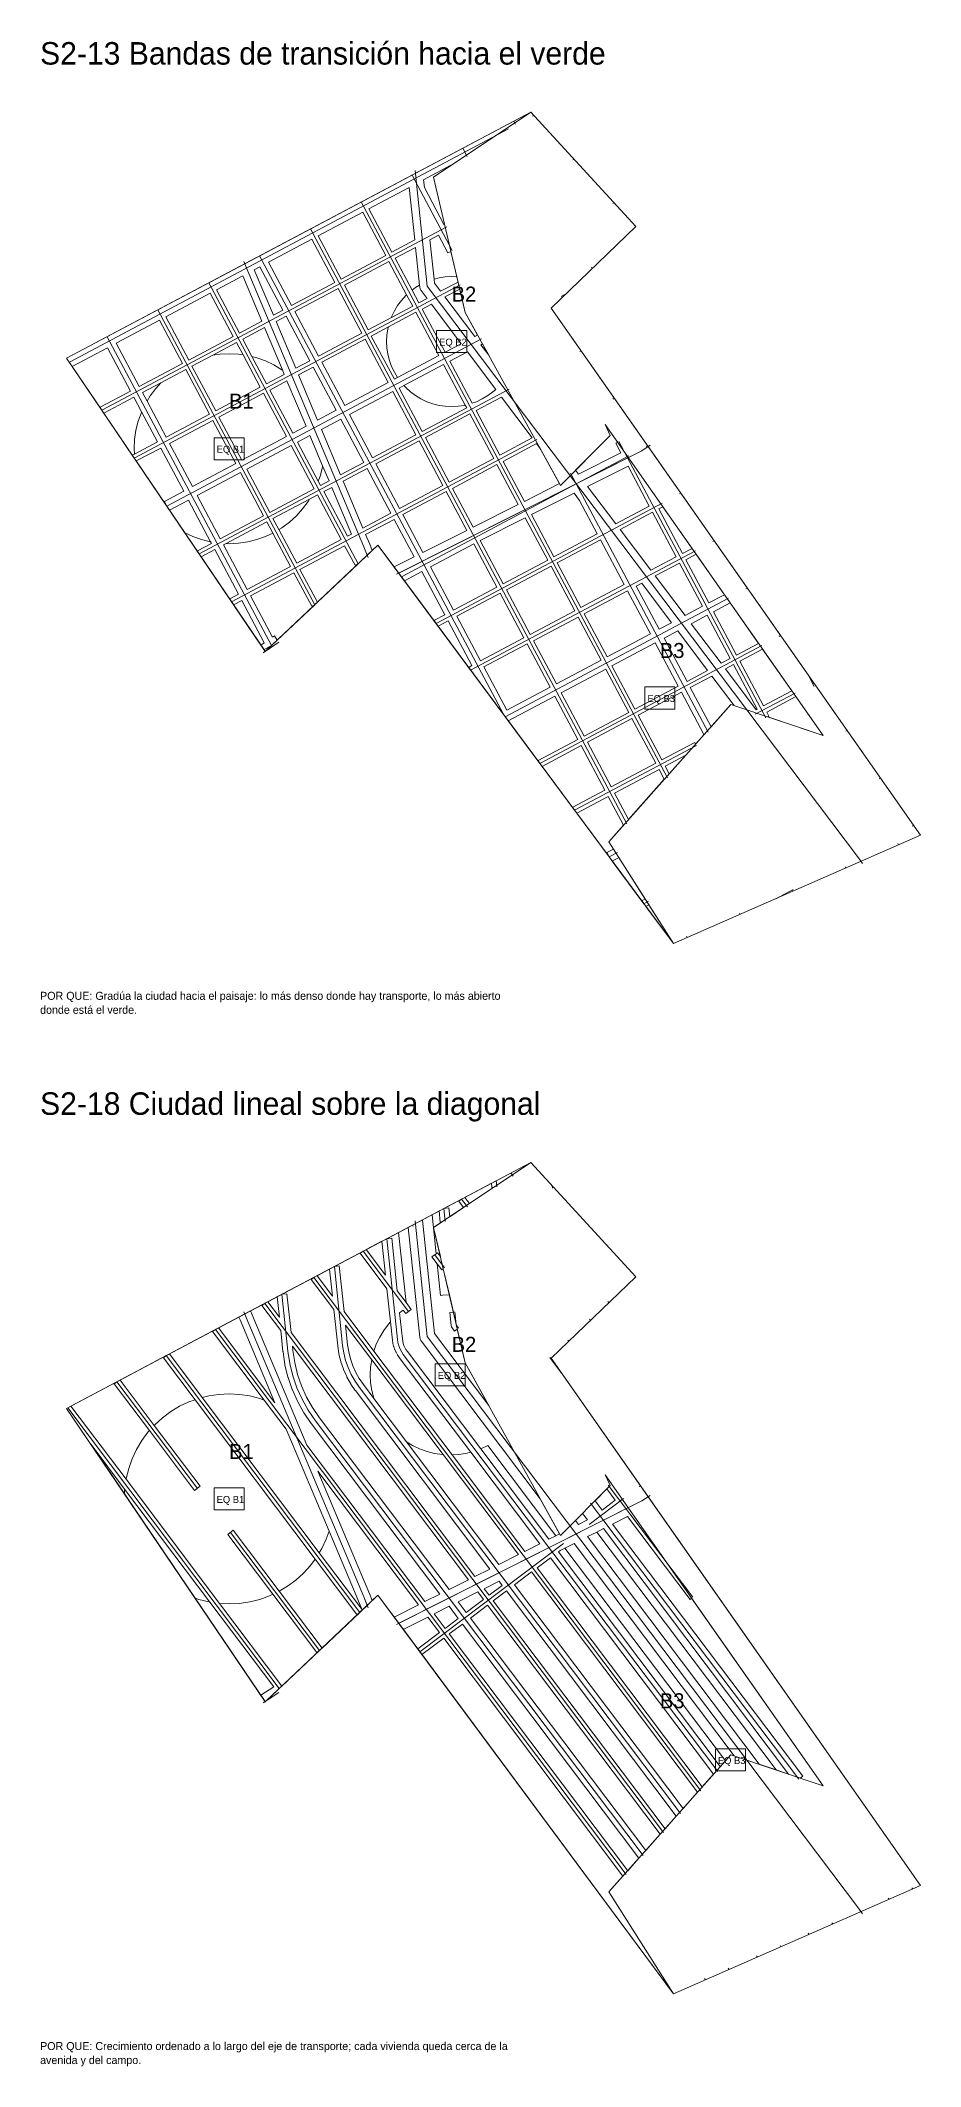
# Model space of a CAD drawing. Header units: metres. Extents: x 3873 to 16340, y -5213 to 3289.
# Drawn here: x 10581 to 12340, y -5213 to -1162 of the extents above; entities that cross this region are included whole.
import ezdxf

# ---------------------------------------------------------------- set-up
doc = ezdxf.new("R2010")
doc.units = ezdxf.units.M
for name, color, linetype, lineweight, plot in [('EQUIPAMIENTO', 5, 'Continuous', 0, False), ('LIMITE-INTERVENCION', 30, 'Continuous', 0, False), ('MANZANAS-PROPUESTAS', 33, 'Continuous', 0, False), ('SECTORES', 1, 'Continuous', 0, False), ('TEXTO', 7, 'Continuous', 0, False), ('VERDE-OBLIGATORIO', 3, 'Continuous', 0, False), ('VERDE-PROPUESTO', 82, 'Continuous', 0, False), ('VIA-BOULEVARD', 30, 'Continuous', 0, False), ('VIA-PRIMARIA', 1, 'Continuous', 0, False), ('VIA-SECUNDARIA', 8, 'Continuous', 0, False), ('VIA-TERCIARIA', 9, 'Continuous', 0, False)]:
    doc.layers.add(name, color=color, linetype=linetype, lineweight=lineweight, plot=plot)

msp = doc.modelspace()

# ---------------------------------------------------------------- linework, layer by layer
at = {"layer": 'EQUIPAMIENTO'}
for points in [[(11372.8, -1785.9), (11432.8, -1785.9), (11432.8, -1741.9), (11372.8, -1741.9), (11372.8, -1785.9)], [(10928, -2000), (10988, -2000), (10988, -1956), (10928, -1956), (10928, -2000)], [(11789.1, -2498.5), (11849.1, -2498.5), (11849.1, -2454.5), (11789.1, -2454.5), (11789.1, -2498.5)], [(11370, -3852), (11430, -3852), (11430, -3808), (11370, -3808), (11370, -3852)], [(10928, -4100), (10988, -4100), (10988, -4056), (10928, -4056), (10928, -4100)], [(11930, -4622), (11990, -4622), (11990, -4578), (11930, -4578), (11930, -4622)]]:
    msp.add_lwpolyline(points, close=True, dxfattribs=at)
at = {"layer": 'LIMITE-INTERVENCION'}
for points in [[(10633, -1797), (11561, -1305), (11771.2, -1533.6), (11601.5, -1696.8), (12340, -2751), (11846.2, -2967.6), (11255.3, -2170.6), (11030.2, -2383.5), (10633, -1797)], [(10633, -3897), (11561, -3405), (11771.2, -3633.6), (11601.5, -3796.8), (12340, -4851), (11846.2, -5067.6), (11255.3, -4270.6), (11030.2, -4483.5), (10633, -3897)]]:
    msp.add_lwpolyline(points, close=True, dxfattribs=at)
at = {"layer": 'MANZANAS-PROPUESTAS'}
for points in [[(11387.4, -1529.4), (11348.2, -1455.8), (11346.6, -1440.2), (11408.7, -1407.1), (11366.7, -1435.3), (11388.5, -1528.9), (11387.4, -1529.4)], [(11237.2, -1498.3), (11318, -1455.4), (11329.1, -1560.4), (11283.2, -1584.8), (11237.2, -1498.3)], [(11135.7, -1552.3), (11224.9, -1504.9), (11270.9, -1591.4), (11181.7, -1638.8), (11135.7, -1552.3)], [(11036.8, -1604.9), (11123.3, -1558.9), (11169.3, -1645.4), (11082.8, -1691.4), (11036.8, -1604.9)], [(11289.8, -1597.2), (11330.7, -1575.4), (11338.7, -1650.9), (11330.6, -1655.8), (11323.7, -1660.9), (11289.8, -1597.2)], [(11359.3, -1560.3), (11376.3, -1551.2), (11395.2, -1586.6), (11401.3, -1583.4), (11413.2, -1634.4), (11402.8, -1633.9), (11390.1, -1634.5), (11377.5, -1636.4), (11367.6, -1638.8), (11359.3, -1560.3)], [(11008.2, -1620.1), (11019.1, -1614.3), (11065.1, -1700.8), (11046.4, -1710.8), (11008.2, -1620.1)], [(11188.3, -1651.2), (11277.4, -1603.8), (11312.8, -1670.2), (11310.9, -1671.9), (11302.3, -1681.4), (11294.7, -1691.6), (11288.2, -1702.6), (11282.7, -1714.1), (11282.2, -1715.7), (11235.7, -1740.4), (11188.3, -1651.2)], [(10932.6, -1660.3), (10985.2, -1632.3), (11023.3, -1723), (10978.6, -1746.8), (10932.6, -1660.3)], [(11089.4, -1703.8), (11175.9, -1657.8), (11223.3, -1746.9), (11136.8, -1793), (11089.4, -1703.8)], [(10831.1, -1714.3), (10920.2, -1666.9), (10966.2, -1753.4), (10877.1, -1800.8), (10831.1, -1714.3)], [(10732.2, -1766.9), (10818.7, -1720.8), (10864.7, -1807.4), (10778.2, -1853.4), (10732.2, -1766.9)], [(10985.2, -1759.2), (11028.8, -1736), (11064.3, -1820.5), (11063.6, -1820), (11047.6, -1810.4), (11030.7, -1802.4), (11013.2, -1796.2), (11003.6, -1793.8), (10985.2, -1759.2)], [(11051.8, -1723.7), (11071.7, -1713.2), (11119.1, -1802.3), (11091.1, -1817.2), (11051.8, -1723.7)], [(11288.3, -1839.3), (11242.2, -1752.7), (11276.3, -1734.6), (11275.3, -1738.5), (11273.4, -1751.1), (11272.8, -1763.9), (11273.4, -1776.6), (11275.3, -1789.2), (11278.4, -1801.6), (11282.7, -1813.6), (11288.2, -1825.1), (11294.6, -1835.9), (11288.3, -1839.3)], [(10714.5, -1776.2), (10760.5, -1862.8), (10700.2, -1894.9), (10703.5, -1901), (10644.2, -1813.6), (10714.5, -1776.2)], [(10972.8, -1765.7), (10985.9, -1790.3), (10976.6, -1788.9), (10958, -1788), (10939.4, -1788.9), (10925.4, -1791), (10972.8, -1765.7)], [(11229.9, -1759.3), (11275.9, -1845.8), (11189.4, -1891.8), (11143.4, -1805.3), (11229.9, -1759.3)], [(11096.6, -1830.2), (11125.7, -1814.7), (11171.7, -1901.2), (11134.7, -1920.9), (11096.6, -1830.2)], [(10784.7, -1865.7), (10821.2, -1846.4), (10811.1, -1857.4), (10800, -1872.4), (10793.8, -1882.8), (10784.7, -1865.7)], [(11343.7, -1943.5), (11297.6, -1856.9), (11307.3, -1851.8), (11310.9, -1855.8), (11320.3, -1864.3), (11330.6, -1871.9), (11341.5, -1878.5), (11353.1, -1884), (11365.1, -1888.3), (11377.5, -1891.4), (11390.1, -1893.2), (11402.8, -1893.9), (11415.6, -1893.2), (11428.2, -1891.4), (11430.1, -1890.9), (11432.8, -1896), (11343.7, -1943.5)], [(10767.1, -1875.1), (10782.8, -1904.6), (10782.5, -1905.3), (10776.2, -1922.8), (10771.7, -1940.9), (10768.9, -1959.4), (10768, -1978), (10768.5, -1988.7), (10765, -1990.6), (10768.3, -1996.8), (10707.4, -1906.9), (10767.1, -1875.1)], [(11285.3, -1863.5), (11331.3, -1950), (11244.8, -1996), (11198.8, -1909.5), (11285.3, -1863.5)], [(11502.5, -1874.9), (11564, -1956.5), (11499.2, -1991), (11451.8, -1901.8), (11502.5, -1874.9)], [(11181.1, -1918.9), (11227.1, -2005.4), (11180.6, -2030.1), (11142.5, -1939.4), (11181.1, -1918.9)], [(11397.6, -2045), (11350.2, -1955.8), (11439.4, -1908.4), (11486.8, -1997.6), (11397.6, -2045)], [(11731.2, -1967.2), (11741.3, -1986.2), (11656.3, -2029), (11650.4, -2021.2), (11719.7, -1951.3), (11709.6, -1929.5), (11734.7, -1965.3), (11731.2, -1967.2)], [(11385.3, -2051.6), (11298.8, -2097.6), (11251.3, -2008.4), (11337.9, -1962.4), (11385.3, -2051.6)], [(11572.6, -1967.8), (11579.8, -1977.5), (11618.7, -2047.9), (11548.3, -2083.3), (11505.8, -2003.4), (11572.6, -1967.8)], [(11157.6, -2042.4), (11140.6, -2051.4), (11136.2, -2043.2), (11139.8, -2033.1), (11144.4, -2015), (11144.8, -2012), (11157.6, -2042.4)], [(11281.1, -2107), (11225.4, -2136.6), (11186.1, -2043.1), (11233.7, -2017.8), (11281.1, -2107)], [(11535.8, -2089.6), (11445.5, -2135), (11404.2, -2057.4), (11493.4, -2009.9), (11535.8, -2089.6)], [(11755.4, -2012.7), (11797.9, -2092.7), (11731.1, -2128.2), (11674.6, -2053.3), (11755.4, -2012.7)], [(11202.3, -2148.8), (11194.6, -2153), (11147.1, -2063.8), (11163, -2055.4), (11202.3, -2148.8)], [(11433, -2141.3), (11345.4, -2185.4), (11305.3, -2109.9), (11391.9, -2063.9), (11433, -2141.3)], [(11182.2, -2159.5), (11093, -2207), (11057.3, -2139.7), (11063.6, -2136), (11078.6, -2124.9), (11092.4, -2112.3), (11104.9, -2098.5), (11116, -2083.5), (11118.8, -2078.9), (11134.8, -2070.4), (11182.2, -2159.5)], [(11562.4, -2109.8), (11647.4, -2067), (11658.3, -2081.6), (11693.7, -2148.1), (11607.2, -2194.1), (11562.4, -2109.8)], [(11851.9, -2194.2), (11801.1, -2221.2), (11739.6, -2139.5), (11804.4, -2105), (11851.9, -2194.2)], [(11864.2, -2187.6), (11816.8, -2098.5), (11824.9, -2094.2), (11883.3, -2177.5), (11864.2, -2187.6)], [(10922.5, -2167.4), (10894.7, -2182.1), (10898, -2188.3), (10856.3, -2126.8), (10869.3, -2146), (10885.3, -2153.5), (10902.9, -2159.8), (10920.8, -2164.3), (10922.5, -2167.4)], [(10994.1, -2259.5), (10946.7, -2170.4), (10951.8, -2167.7), (10958, -2168), (10976.6, -2167.1), (10995.1, -2164.3), (11013.2, -2159.8), (11030.7, -2153.5), (11045.1, -2146.7), (11080.7, -2213.5), (10994.1, -2259.5)], [(11244, -2181.3), (11239, -2169.1), (11239, -2169), (11230.8, -2149.5), (11287.7, -2119.3), (11327.6, -2194.4), (11287.8, -2214.4), (11255.3, -2170.6), (11244, -2181.3)], [(11549.9, -2116.1), (11594.8, -2200.7), (11505.6, -2248.1), (11459.6, -2161.5), (11459.9, -2161.4), (11549.9, -2116.1)], [(10929.1, -2179.7), (10976.5, -2268.9), (10959.6, -2277.9), (10962.9, -2284.1), (10902, -2194.2), (10929.1, -2179.7)], [(11099.6, -2219.3), (11188.8, -2171.9), (11209.7, -2211.2), (11215.8, -2207.9), (11134.5, -2284.9), (11099.6, -2219.3)], [(11493.3, -2254.6), (11406.7, -2300.6), (11360.7, -2214.1), (11447.2, -2168.1), (11493.3, -2254.6)], [(11613.7, -2206.4), (11700.3, -2160.4), (11747.7, -2249.6), (11661.1, -2295.6), (11613.7, -2206.4)], [(11048.7, -2352.5), (11044.9, -2355.1), (11000.7, -2271.9), (11087.2, -2225.9), (11123, -2293.2), (11129.2, -2289.9), (11054.2, -2360.8), (11048.7, -2352.5)], [(11343.1, -2223.5), (11389.1, -2310), (11368.2, -2321.1), (11371.5, -2327.3), (11308.2, -2242), (11343.1, -2223.5)], [(11648.8, -2302.2), (11559.6, -2349.6), (11512.2, -2260.4), (11601.4, -2213), (11648.8, -2302.2)], [(11904.4, -2293.1), (11869.4, -2311.7), (11809.7, -2232.5), (11858.4, -2206.6), (11904.4, -2293.1)], [(11916.8, -2286.5), (11870.8, -2200), (11891.4, -2189), (11948, -2269.9), (11916.8, -2286.5)], [(11547.2, -2356.2), (11460.7, -2402.2), (11413.3, -2313), (11499.8, -2267), (11547.2, -2356.2)], [(11667.7, -2308), (11754.2, -2262), (11800.3, -2348.5), (11713.7, -2394.5), (11667.7, -2308)], [(11782.9, -2246.8), (11842.6, -2326), (11817.9, -2339.1), (11771.9, -2252.6), (11782.9, -2246.8)], [(10983, -2281.3), (11028.2, -2366.2), (11021.5, -2370.7), (10966.8, -2289.9), (10983, -2281.3)], [(11972.2, -2390.7), (11926.2, -2304.2), (11959.6, -2286.4), (12016.3, -2367.3), (11972.2, -2390.7)], [(11395.6, -2322.4), (11443.1, -2411.6), (11437.5, -2414.6), (11440.7, -2420.7), (11375.7, -2333), (11395.6, -2322.4)], [(11701.4, -2401.1), (11612.2, -2448.5), (11566.2, -2362), (11655.4, -2314.6), (11701.4, -2401.1)], [(11873.3, -2443.3), (11827.3, -2356.8), (11854.8, -2342.2), (11914.5, -2421.4), (11873.3, -2443.3)], [(11959.8, -2397.3), (11941.3, -2407.1), (11881.6, -2327.9), (11913.8, -2310.8), (11959.8, -2397.3)], [(11599.8, -2455.1), (11513.3, -2501.1), (11467.3, -2414.5), (11553.8, -2368.5), (11599.8, -2455.1)], [(11769.1, -2498.7), (11723.1, -2412.2), (11809.6, -2366.2), (11855.7, -2452.7), (11769.1, -2498.7)], [(12026.2, -2492.3), (11978.8, -2403.1), (12024.4, -2378.8), (12082.7, -2462.2), (12026.2, -2492.3)], [(11756.8, -2505.3), (11667.6, -2552.7), (11621.6, -2466.2), (11710.8, -2418.7), (11756.8, -2505.3)], [(11966.4, -2409.7), (12013.8, -2498.8), (12011.4, -2500.1), (11949.9, -2418.4), (11966.4, -2409.7)], [(11888.7, -2565.4), (11823.1, -2600.2), (11775.7, -2511.1), (11862.2, -2465), (11907.1, -2549.3), (11908.3, -2548.7), (11890.5, -2568.7), (11888.7, -2565.4)], [(11879.9, -2455.7), (11923.1, -2432.7), (11967.4, -2491.6), (11961, -2489.4), (11921.5, -2533.9), (11879.9, -2455.7)], [(11609.2, -2472.7), (11655.2, -2559.3), (11576, -2601.4), (11579.3, -2607.6), (11516, -2522.3), (11609.2, -2472.7)], [(12037.1, -2512.8), (12032.8, -2504.6), (12090.8, -2473.7), (12145.3, -2551.5), (12034.6, -2514.2), (12037.1, -2512.8)], [(11763.3, -2517.6), (11810.8, -2606.8), (11721.6, -2654.2), (11674.2, -2565), (11763.3, -2517.6)], [(11661.8, -2571.6), (11709.2, -2660.8), (11645.2, -2694.8), (11648.5, -2701), (11583.5, -2613.3), (11661.8, -2571.6)], [(11829.7, -2612.6), (11871, -2590.6), (11837.8, -2627.9), (11829.7, -2612.6)], [(11728.1, -2666.6), (11817.3, -2619.2), (11827.9, -2639.1), (11756.3, -2719.6), (11728.1, -2666.6)], [(11713.1, -2785.6), (11717.8, -2794.4), (11652.7, -2706.7), (11715.8, -2673.2), (11746.4, -2730.7), (11717, -2763.8), (11726.3, -2778.5), (11713.1, -2785.6)], [(11783.8, -2881.6), (11787.1, -2887.8), (11723.8, -2802.5), (11737.1, -2795.5), (11789.7, -2878.5), (11783.8, -2881.6)], [(11791.3, -2893.5), (11797.2, -2890.3), (11846.2, -2967.6), (11791.3, -2893.5)], [(11397.2, -3496.1), (11387.3, -3497.1), (11422.7, -3478.3), (11417.1, -3482.6), (11426.6, -3495.2), (11399.1, -3513.6), (11397.2, -3496.1)], [(11428.9, -3475), (11482.5, -3446.6), (11483.4, -3455), (11486.9, -3454.7), (11438.2, -3487.4), (11428.9, -3475)], [(11380.1, -3524.3), (11383.6, -3523.9), (11366.7, -3535.3), (11380.2, -3593.2), (11374.5, -3585.6), (11371.7, -3587.7), (11363.5, -3509.7), (11377.8, -3502.2), (11380.1, -3524.3)], [(11270.7, -3630.6), (11232.1, -3579.4), (11263.5, -3562.7), (11270.7, -3630.6)], [(11294.1, -3661.6), (11283, -3556.6), (11273, -3557.7), (11315.9, -3535), (11296.8, -3545.1), (11311.6, -3684.9), (11294.1, -3661.6)], [(11220.2, -3586.9), (11273.5, -3657.6), (11280.5, -3723.9), (11276.3, -3728.5), (11267, -3741.1), (11258.9, -3754.6), (11252.2, -3768.8), (11247.3, -3782.4), (11187.9, -3703.5), (11178.2, -3612.2), (11168.3, -3613.2), (11225.8, -3582.7), (11220.2, -3586.9)], [(11121.8, -3639.1), (11167.3, -3699.5), (11175, -3771.9), (11175.1, -3772.4), (11177.3, -3787.5), (11177.5, -3788.4), (11181.2, -3803.3), (11181.4, -3804.1), (11186.4, -3818.6), (11186.7, -3819.5), (11193, -3833.4), (11193.4, -3834.2), (11200.9, -3847.6), (11201.3, -3848.4), (11210, -3861), (11210.3, -3861.4), (11479.2, -4218.1), (11449.3, -4233.2), (11081.7, -3745.4), (11073.5, -3667.7), (11063.5, -3668.7), (11127.4, -3634.9), (11121.8, -3639.1)], [(11164.5, -3672.5), (11133.7, -3631.6), (11158.7, -3618.3), (11164.5, -3672.5)], [(11383, -3620.1), (11386, -3617.9), (11398.2, -3670.1), (11384.3, -3670.8), (11380.6, -3671.3), (11373.9, -3608), (11383, -3620.1)], [(11058.3, -3714.3), (11035.2, -3683.7), (11054, -3673.8), (11058.3, -3714.3)], [(10980, -3720.1), (11049.6, -3885.6), (10936.8, -3735.9), (10977.6, -3714.3), (10980, -3720.1)], [(11023.4, -3691.3), (11061.2, -3741.4), (11065.6, -3783.5), (11065.7, -3783.9), (11069.4, -3808.9), (11069.6, -3809.8), (11075.6, -3834.3), (11075.9, -3835.1), (11084.1, -3859), (11084.4, -3859.8), (11094.7, -3882.8), (11095.1, -3883.6), (11107.4, -3905.6), (11107.9, -3906.4), (11122.2, -3927.2), (11122.4, -3927.6), (11379.3, -4268.3), (11349.4, -4283.4), (11113.4, -3970.2), (11004, -3710), (11004, -3709.9), (11000.6, -3702.1), (11029, -3687.1), (11023.4, -3691.3)], [(10925, -3743.4), (11028.1, -3880.3), (11019, -3877), (10999, -3872), (10978.6, -3869), (10958, -3868), (10937.4, -3869), (10917.1, -3872), (10904.1, -3875.3), (10838.4, -3788.1), (10930.6, -3739.2), (10925, -3743.4)], [(11197.1, -3784.1), (11194.9, -3769.6), (11190.7, -3730.6), (11242.9, -3799.8), (11240.8, -3814.3), (11240, -3830), (11240.8, -3845.7), (11243.1, -3861.2), (11246.9, -3876.4), (11247.1, -3876.9), (11226.4, -3849.5), (11218.1, -3837.4), (11211.1, -3824.9), (11205.2, -3811.7), (11200.5, -3798.1), (11197.1, -3784.1)], [(10740, -3840.3), (10832.2, -3791.4), (10826.6, -3795.6), (10889.8, -3879.6), (10877.7, -3884), (10859, -3892.8), (10841.4, -3903.4), (10824.8, -3915.6), (10809.5, -3929.5), (10808.3, -3930.9), (10740, -3840.3)], [(11112.8, -3874.3), (11102.8, -3852.1), (11094.9, -3829.1), (11089.2, -3805.4), (11085.5, -3781.2), (11084.5, -3772.4), (11436.6, -4239.5), (11397.5, -4259.2), (11138.5, -3915.7), (11124.7, -3895.5), (11112.8, -3874.3)], [(10728.1, -3847.8), (10798.7, -3941.4), (10795.7, -3944.8), (10783.4, -3961.3), (10772.8, -3979), (10764, -3997.6), (10757.1, -4017), (10752.1, -4037), (10751.8, -4038.7), (10641.6, -3892.4), (10733.7, -3843.6), (10728.1, -3847.8)], [(10749, -4058.2), (10748.5, -4067.6), (10889.9, -4276.4), (10897.1, -4278.9), (10917.1, -4283.9), (10919.3, -4284.3), (11047, -4453.7), (11021.5, -4470.7), (10681.9, -3969.3), (10749, -4058.2)], [(11536.4, -4189.3), (11497.4, -4208.9), (11312.7, -3964), (11324.6, -3971.1), (11338.8, -3977.8), (11353.6, -3983.1), (11368.8, -3986.9), (11384.3, -3989.2), (11385.7, -3989.3), (11536.4, -4189.3)], [(11579.1, -4167.8), (11549.1, -4182.9), (11403.6, -3989.8), (11415.7, -3989.2), (11431.2, -3986.9), (11440.9, -3984.5), (11579.1, -4167.8)], [(11597.2, -4158.7), (11461, -3977.9), (11461.2, -3977.8), (11474.8, -3971.4), (11610.9, -4151.8), (11597.2, -4158.7)], [(11244, -4281.3), (11239, -4269.1), (11239, -4269), (11135.5, -4022.8), (11336.7, -4289.8), (11287.8, -4314.4), (11255.3, -4270.6), (11244, -4281.3)], [(11729.9, -4080.4), (11703.5, -4100.3), (11689.5, -4081.8), (11713, -4058.1), (11729.9, -4080.4)], [(12104.5, -4632.2), (11724.5, -4128.2), (11754.5, -4113.1), (11879.3, -4278.8), (11882.5, -4276.4), (12145.3, -4651.5), (12099.4, -4636), (12104.5, -4632.2)], [(11215, -4279), (11223, -4298.4), (11138, -4185.7), (11143.2, -4177), (11152, -4158.3), (11157.7, -4142.6), (11215, -4279)], [(11706.4, -4137.3), (12076.5, -4628.3), (12051.4, -4619.8), (11692.8, -4144.2), (11706.4, -4137.3)], [(11213.5, -4309.1), (11219.1, -4304.9), (11143.8, -4376.1), (11058.2, -4262.5), (11074.7, -4252.6), (11091.2, -4240.3), (11106.5, -4226.5), (11120.4, -4211.2), (11130, -4198.2), (11213.5, -4309.1)], [(11573.8, -4215.6), (11600.1, -4195.7), (11926.3, -4628.4), (11903.9, -4653.7), (11573.8, -4215.6)], [(11616.1, -4183.7), (11619.7, -4180.9), (11629.2, -4176.2), (11950, -4601.7), (11939.9, -4613.2), (11616.1, -4183.7)], [(11467.6, -4257.5), (11497.6, -4242.4), (11503.8, -4250.8), (11477.5, -4270.6), (11467.6, -4257.5)], [(11528.2, -4249.9), (11562.6, -4224), (11894.4, -4664.3), (11865.3, -4697), (11528.2, -4249.9)], [(11133.1, -4385.1), (11138.7, -4380.9), (11063.3, -4452.1), (10938.9, -4287), (10958, -4288), (10978.6, -4287), (10999, -4283.9), (11019, -4278.9), (11038.4, -4272), (11045.3, -4268.7), (11133.1, -4385.1)], [(11367.7, -4307.8), (11397.7, -4292.7), (11416, -4317), (11389.6, -4336.8), (11367.7, -4307.8)], [(11415.9, -4283.5), (11454.9, -4263.9), (11466.3, -4279), (11432, -4304.9), (11415.9, -4283.5)], [(11440.4, -4316.1), (11474.7, -4290.2), (11819.8, -4748.2), (11790.8, -4780.8), (11440.4, -4316.1)], [(11485.9, -4281.8), (11512.3, -4261.9), (11851.8, -4712.2), (11829.3, -4737.5), (11485.9, -4281.8)], [(11355, -4314.2), (11378.5, -4345.2), (11334.9, -4378), (11305.9, -4338.9), (11355, -4314.2)], [(11398.1, -4348), (11424.4, -4328.1), (11777.2, -4796.1), (11754.8, -4821.3), (11398.1, -4348)], [(11339.1, -4383.7), (11343.3, -4389.2), (11386.9, -4356.4), (11745.3, -4832), (11717, -4863.8), (11846.2, -5067.6), (11339.1, -4383.7)]]:
    msp.add_lwpolyline(points, close=True, dxfattribs=at)
at = {"layer": 'SECTORES'}
for points in [[(10989.1, -1608.2), (11561, -1305), (11771.2, -1533.6), (11601.5, -1696.8), (11795.5, -1973.7), (11783, -1982), (11296.9, -2226.6), (11255.3, -2170.6), (11233.9, -2190.8), (11227, -2174), (10992, -1615), (10989.1, -1608.2)], [(11030.2, -2383.5), (11030, -2383.1), (10633, -1797), (10989.1, -1608.2), (10992, -1615), (11227, -2174), (11233.9, -2190.8), (11032.1, -2381.7), (11030.2, -2383.5)], [(11795.5, -1973.7), (12340, -2751), (11846.2, -2967.6), (11296.9, -2226.6), (11783, -1982), (11795.5, -1973.7)], [(10989.1, -3708.2), (11561, -3405), (11771.2, -3633.6), (11601.5, -3796.8), (11795.5, -4073.7), (11783, -4082), (11296.9, -4326.6), (11255.3, -4270.6), (11233.9, -4290.8), (11227, -4274), (10992, -3715), (10989.1, -3708.2)], [(11030.2, -4483.5), (11030, -4483.1), (10633, -3897), (10989.1, -3708.2), (10992, -3715), (11227, -4274), (11233.9, -4290.8), (11032.1, -4481.7), (11030.2, -4483.5)], [(11795.5, -4073.7), (12340, -4851), (11846.2, -5067.6), (11296.9, -4326.6), (11783, -4082), (11795.5, -4073.7)]]:
    msp.add_lwpolyline(points, close=True, dxfattribs=at)
at = {"layer": 'VERDE-OBLIGATORIO'}
for points in [[(12145.3, -2551.5), (11709.6, -1929.5), (11719.7, -1951.3), (11620.6, -2051.3), (11429.8, -1705.7), (11366.7, -1435.3), (11561, -1305), (11771.2, -1533.6), (11601.5, -1696.8), (12340, -2751), (11846.2, -2967.6), (11717, -2763.8), (11961, -2489.4), (12145.3, -2551.5)], [(12145.3, -4651.5), (11709.6, -4029.5), (11719.7, -4051.3), (11620.6, -4151.3), (11429.8, -3805.7), (11366.7, -3535.3), (11561, -3405), (11771.2, -3633.6), (11601.5, -3796.8), (12340, -4851), (11846.2, -5067.6), (11717, -4863.8), (11961, -4589.4), (12145.3, -4651.5)]]:
    msp.add_lwpolyline(points, close=True, dxfattribs=at)
at = {"layer": 'VERDE-PROPUESTO'}
for points in [[(11338.7, -1650.9), (11339.1, -1654.6), (11339.3, -1655.9), (11339.6, -1657.2), (11340, -1658.5), (11340.6, -1659.7), (11341.3, -1660.9), (11342, -1662), (11353.8, -1677.6), (11337.2, -1686.4), (11323.7, -1660.9), (11330.6, -1655.8), (11338.7, -1650.9)], [(11380.6, -1663.3), (11368.5, -1647.3), (11367.6, -1638.8), (11377.5, -1636.4), (11390.1, -1634.5), (11402.8, -1633.9), (11413.2, -1634.4), (11415.6, -1644.7), (11380.6, -1663.3)], [(11448.8, -1753.9), (11389.1, -1674.6), (11418.9, -1658.8), (11429.8, -1705.7), (11454.7, -1750.8), (11448.8, -1753.9)], [(11288.2, -1702.6), (11294.7, -1691.6), (11302.3, -1681.4), (11310.9, -1671.9), (11312.8, -1670.2), (11324.9, -1693), (11282.2, -1715.7), (11282.7, -1714.1), (11288.2, -1702.6)], [(11362.3, -1688.9), (11422, -1768.1), (11389.8, -1785.3), (11343.8, -1698.7), (11362.3, -1688.9)], [(11282.7, -1813.6), (11278.4, -1801.6), (11275.3, -1789.2), (11273.4, -1776.6), (11272.8, -1763.9), (11273.4, -1751.1), (11275.3, -1738.5), (11276.3, -1734.6), (11331.4, -1705.3), (11377.4, -1791.8), (11294.6, -1835.9), (11288.2, -1825.1), (11282.7, -1813.6)], [(11461, -1770), (11464.4, -1768.3), (11477.1, -1791.3), (11461, -1770)], [(10811.1, -1857.4), (10821.2, -1846.4), (10871.3, -1819.7), (10918.7, -1908.9), (10832.2, -1954.9), (10793.8, -1882.8), (10800, -1872.4), (10811.1, -1857.4)], [(10958, -1788), (10976.6, -1788.9), (10985.9, -1790.3), (11020.2, -1854.9), (10931.1, -1902.3), (10883.6, -1813.2), (10925.4, -1791), (10939.4, -1788.9), (10958, -1788)], [(11030.7, -1802.4), (11047.6, -1810.4), (11063.6, -1820), (11064.3, -1820.5), (11068.1, -1829.5), (11032.6, -1848.4), (11003.6, -1793.8), (11013.2, -1796.2), (11030.7, -1802.4)], [(11415.6, -1893.2), (11402.8, -1893.9), (11390.1, -1893.2), (11377.5, -1891.4), (11365.1, -1888.3), (11353.1, -1884), (11341.5, -1878.5), (11330.6, -1871.9), (11320.3, -1864.3), (11310.9, -1855.8), (11307.3, -1851.8), (11386.8, -1809.5), (11430.1, -1890.9), (11428.2, -1891.4), (11415.6, -1893.2)], [(11475, -1871.9), (11464.1, -1878.5), (11452.6, -1884), (11443.9, -1887.1), (11399.2, -1802.9), (11434.2, -1784.3), (11490.8, -1859.4), (11485.3, -1864.3), (11475, -1871.9)], [(11073.5, -1842.4), (11111.7, -1933.2), (11085.2, -1947.2), (11039.2, -1860.7), (11073.5, -1842.4)], [(11072.8, -1953.8), (10983.6, -2001.2), (10937.6, -1914.7), (11026.8, -1867.3), (11072.8, -1953.8)], [(10768.9, -1959.4), (10771.7, -1940.9), (10776.2, -1922.8), (10782.5, -1905.3), (10782.8, -1904.6), (10814.5, -1964.3), (10768.5, -1988.7), (10768, -1978), (10768.9, -1959.4)], [(10884.7, -2053.8), (10838.7, -1967.3), (10925.3, -1921.3), (10971.3, -2007.8), (10884.7, -2053.8)], [(10772.3, -2002.6), (10821.1, -1976.7), (10867.1, -2063.2), (10828.5, -2083.7), (10833.2, -2092.6), (10830.9, -2089.1), (10772.3, -2002.6)], [(11128.2, -2058), (11039, -2105.4), (10993, -2018.9), (11082.2, -1971.5), (11128.2, -2058)], [(11139.8, -2033.1), (11136.2, -2043.2), (11094.6, -1964.9), (11119.4, -1951.7), (11144.8, -2012), (11144.4, -2015), (11139.8, -2033.1)], [(10940.1, -2158), (10894.1, -2071.5), (10980.7, -2025.5), (11026.7, -2112), (10940.1, -2158)], [(10885.3, -2153.5), (10869.3, -2146), (10838.8, -2100.9), (10876.5, -2080.9), (10920.8, -2164.3), (10902.9, -2159.8), (10885.3, -2153.5)], [(11104.9, -2098.5), (11092.4, -2112.3), (11078.6, -2124.9), (11063.6, -2136), (11057.3, -2139.7), (11045.6, -2117.8), (11118.8, -2078.9), (11116, -2083.5), (11104.9, -2098.5)], [(11013.2, -2159.8), (10995.1, -2164.3), (10976.6, -2167.1), (10958, -2168), (10951.8, -2167.7), (11033.2, -2124.4), (11045.1, -2146.7), (11030.7, -2153.5), (11013.2, -2159.8)], [(11368.5, -3747.3), (11344.5, -3520.5), (11342.9, -3520.6), (11363.5, -3509.7), (11371.7, -3587.7), (11363.3, -3594), (11373.9, -3608), (11380.6, -3671.3), (11384.3, -3670.8), (11398.2, -3670.1), (11406.2, -3704.4), (11399.2, -3705.1), (11402, -3731.2), (11402.1, -3732.1), (11402.3, -3733), (11402.6, -3733.8), (11403, -3734.6), (11403.4, -3735.4), (11403.9, -3736.2), (11408.8, -3742.6), (11414.1, -3738.5), (11429.8, -3805.7), (11477.1, -3891.3), (11368.5, -3747.3)], [(11461.2, -3977.8), (11461, -3977.9), (11314.2, -3783.3), (11311.5, -3779.4), (11309.3, -3775.5), (11307.5, -3771.3), (11306, -3767.1), (11305, -3762.7), (11304.3, -3758), (11298.8, -3706.1), (11306, -3700.7), (11311, -3707.3), (11322.1, -3698.9), (11311.6, -3684.9), (11296.8, -3545.1), (11315.9, -3535), (11339.1, -3754.6), (11339.3, -3755.9), (11339.6, -3757.2), (11340, -3758.5), (11340.6, -3759.7), (11341.3, -3760.9), (11342, -3762), (11579.8, -4077.5), (11618.7, -4147.9), (11610.9, -4151.8), (11474.8, -3971.4), (11461.2, -3977.8)], [(11415.7, -3989.2), (11403.6, -3989.8), (11247.3, -3782.4), (11252.2, -3768.8), (11258.9, -3754.6), (11267, -3741.1), (11276.3, -3728.5), (11280.5, -3723.9), (11284.4, -3760.4), (11284.4, -3760.8), (11285.3, -3766.2), (11285.4, -3767), (11286.7, -3772.3), (11287, -3773.1), (11288.7, -3778.3), (11289.1, -3779.1), (11291.3, -3784), (11291.7, -3784.8), (11294.3, -3789.6), (11294.8, -3790.3), (11297.8, -3794.8), (11298.1, -3795.1), (11440.9, -3984.5), (11431.2, -3986.9), (11415.7, -3989.2)], [(11368.8, -3986.9), (11353.6, -3983.1), (11338.8, -3977.8), (11324.6, -3971.1), (11312.7, -3964), (11247.1, -3876.9), (11246.9, -3876.4), (11243.1, -3861.2), (11240.8, -3845.7), (11240, -3830), (11240.8, -3814.3), (11242.9, -3799.8), (11385.7, -3989.3), (11384.3, -3989.2), (11368.8, -3986.9)], [(11106.5, -4226.5), (11091.2, -4240.3), (11074.7, -4252.6), (11058.2, -4262.5), (10966.3, -4140.6), (10955.2, -4149.1), (11045.3, -4268.7), (11038.4, -4272), (11019, -4278.9), (10999, -4283.9), (10978.6, -4287), (10958, -4288), (10938.9, -4287), (10751.8, -4038.7), (10752.1, -4037), (10757.1, -4017), (10764, -3997.6), (10772.8, -3979), (10783.4, -3961.3), (10795.7, -3944.8), (10798.7, -3941.4), (10888.9, -4061.1), (10900.1, -4052.7), (10808.3, -3930.9), (10809.5, -3929.5), (10824.8, -3915.6), (10841.4, -3903.4), (10859, -3892.8), (10877.7, -3884), (10889.8, -3879.6), (11130, -4198.2), (11120.4, -4211.2), (11106.5, -4226.5)], [(10937.4, -3869), (10958, -3868), (10978.6, -3869), (10999, -3872), (11019, -3877), (11028.1, -3880.3), (11071.7, -3938.2), (11157.7, -4142.6), (11152, -4158.3), (11143.2, -4177), (11138, -4185.7), (10904.1, -3875.3), (10917.1, -3872), (10937.4, -3869)], [(10897.1, -4278.9), (10889.9, -4276.4), (10748.5, -4067.6), (10749, -4058.2), (10919.3, -4284.3), (10917.1, -4283.9), (10897.1, -4278.9)], [(11674.4, -4119.9), (11656.3, -4129), (11650.4, -4121.2), (11664.6, -4106.9), (11674.4, -4119.9)], [(11629.2, -4176.2), (11647.4, -4167), (11967.4, -4591.6), (11961, -4589.4), (11950, -4601.7), (11629.2, -4176.2)], [(11674.6, -4153.3), (11692.8, -4144.2), (12051.4, -4619.8), (12017.8, -4608.5), (11674.6, -4153.3)]]:
    msp.add_lwpolyline(points, close=True, dxfattribs=at)
at = {"layer": 'VIA-BOULEVARD'}
for points in [[(10987.1, -1603.6), (10992, -1615), (11227, -2174), (11235.9, -2195.8)], [(10987.1, -3703.6), (10992, -3715), (11227, -4274), (11235.9, -4295.8)]]:
    msp.add_lwpolyline(points, dxfattribs=at)
at = {"layer": 'VIA-PRIMARIA'}
for points in [[(11329.6, -1422), (11354, -1653), (12218, -2799), (12224.1, -2807.3)], [(11292.3, -2228.9), (11783, -1982), (11799.7, -1971)], [(11025.8, -2385.9), (11057.1, -2365)], [(11329.6, -3522), (11354, -3753), (12218, -4899), (12224.1, -4907.3)], [(11292.3, -4328.9), (11783, -4082), (11799.7, -4071)], [(11025.8, -4485.9), (11057.1, -4465)]]:
    msp.add_lwpolyline(points, dxfattribs=at)
at = {"layer": 'VIA-SECUNDARIA'}
for points in [[(11564.3, -1313.1), (11567.1, -1311.6)], [(10638.6, -1805.3), (11516.2, -1338.6)], [(11404, -1582), (11323.7, -1430.8)], [(11506.2, -2509), (11018.8, -1592.4)], [(11621.5, -1673.4), (11631.2, -1668.2)], [(11042.5, -2371.8), (10714, -1754)], [(10833.2, -2092.6), (11462.2, -1758.1)], [(11791.8, -1973.6), (11794.4, -1972.2)], [(11302.2, -2233.9), (11757.1, -1992.1)], [(11915.9, -2544.7), (11640.6, -2026.9)], [(11991.2, -2258.3), (11993.9, -2256.9)], [(11510, -2514.2), (11956.5, -2276.8)], [(11027.7, -2379.8), (11042.2, -2372.2)], [(12190.6, -2543), (12193.3, -2541.6)], [(11717.8, -2794.4), (11734.4, -2785.6)], [(12085.1, -2862.8), (12083.6, -2860.2)], [(11492, -3441.6), (11493.3, -3454)], [(11603.7, -3451.4), (11604.2, -3456.4)], [(11387.3, -3497.1), (11390, -3523.3)], [(11273, -3557.7), (11294.3, -3759.3), (11295.1, -3764.7), (11296.4, -3769.9), (11298.2, -3775), (11300.4, -3779.9), (11303, -3784.7), (11306.1, -3789.1), (11934.9, -4623.2)], [(11168.3, -3613.2), (11184.9, -3770.9), (11187.2, -3786), (11190.9, -3800.9), (11195.9, -3815.4), (11202.1, -3829.4), (11209.6, -3842.7), (11218.3, -3855.3), (11860.4, -4707.1)], [(11063.5, -3668.7), (11075.6, -3782.4), (11079.3, -3807.4), (11085.3, -3831.9), (11093.5, -3855.7), (11103.8, -3878.8), (11116.2, -3900.8), (11130.4, -3921.6), (11785.8, -4790.9)], [(11409.2, -3704), (11411.9, -3730.2), (11416.7, -3736.6)], [(11678.6, -3718.5), (11680.4, -3720.9)], [(11598.9, -3795.4), (11622.2, -3826.3)], [(11680.6, -4086.5), (12096.5, -4638.2)], [(12275.6, -4876), (12277.4, -4878.5)], [(12162.8, -4925.5), (12164.7, -4927.9)], [(12059.3, -4970.9), (12061.1, -4973.3)], [(11955.8, -5016.3), (11957.6, -5018.7)]]:
    msp.add_lwpolyline(points, dxfattribs=at)
at = {"layer": 'VIA-TERCIARIA'}
for points in [[(11530.2, -1329.3), (11526.9, -1323.1)], [(11434.1, -1393.7), (11425.3, -1377)], [(11644.8, -1400.5), (11647.5, -1399.1)], [(11834.4, -2636.3), (11222, -1484.7)], [(11725.2, -1488), (11727.9, -1486.6)], [(10703.5, -1901), (11392.9, -1534.4)], [(11752.9, -2728), (11120.4, -1538.6)], [(11683.6, -1617.9), (11682.1, -1615.1)], [(10768.3, -1996.8), (11420, -1650.3)], [(11215.8, -2207.9), (10917.2, -1646.3)], [(11129.2, -2289.9), (10815.6, -1700.2)], [(11658.8, -1783.8), (11661.5, -1782.4)], [(10898, -2188.3), (11517.8, -1858.8)], [(11725.3, -1878.7), (11727.9, -1877.3)], [(10962.9, -2284.1), (11573.3, -1959.5)], [(12031, -2516.1), (11737.3, -1963.9)], [(11371.5, -2327.3), (11823.5, -2087)], [(11858.2, -2068.5), (11860.9, -2067.1)], [(11440.7, -2420.7), (11890, -2181.9)], [(11924.7, -2163.4), (11927.4, -2162)], [(11579.3, -2607.6), (12023, -2371.6)], [(12057.7, -2353.2), (12060.3, -2351.8)], [(12009.7, -2509), (12089.5, -2466.5)], [(12127.8, -2453.4), (12116.3, -2431.7)], [(12124.1, -2448.1), (12126.8, -2446.7)], [(11648.5, -2701), (11892, -2571.6)], [(12257.1, -2637.9), (12259.8, -2636.5)], [(12323.6, -2732.8), (12326.3, -2731.4)], [(12296.3, -2770.2), (12294.9, -2767.5)], [(12190.7, -2816.5), (12189.3, -2813.8)], [(12050.6, -2877.9), (12085.8, -2859.2)], [(11787.1, -2887.8), (11796.1, -2883)], [(11979.4, -2909.2), (11978, -2906.5)], [(11873.8, -2955.5), (11872.4, -2952.8)], [(11525.7, -3432.3), (11521.1, -3426.2)], [(11434.2, -3493.7), (11422.7, -3478.3)], [(11326.1, -3533), (11324.2, -3530.5)], [(11316.5, -3703.1), (11225.8, -3582.7)], [(11388.6, -3615.9), (11368.9, -3589.8)], [(11901, -4661.4), (11127.4, -3634.9)], [(11716.8, -3685.9), (11715, -3683.5)], [(11826.4, -4745.3), (11029, -3687.1)], [(11751.9, -4829.1), (10930.6, -3739.2)], [(11636.9, -3762.7), (11635.1, -3760.3)], [(11219.1, -4304.9), (10832.2, -3791.4)], [(10894.5, -4056.9), (10733.7, -3843.6)], [(11058.2, -4457), (10635.3, -3895.8)], [(11884.9, -4274.6), (11716, -4050.3)], [(11677.4, -4128.8), (11746.4, -4076.8)], [(11777.5, -4053.3), (11779.9, -4051.5)], [(11138.7, -4380.9), (10960.7, -4144.8)], [(11339.1, -4383.7), (11626.3, -4167.3)], [(12324.4, -4857.8), (12322.6, -4855.4)], [(12220.9, -4903.2), (12219.1, -4900.8)], [(12117.4, -4948.6), (12115.5, -4946.2)], [(12013.9, -4994.1), (12012, -4991.6)], [(11910.4, -5039.5), (11908.5, -5037)]]:
    msp.add_lwpolyline(points, dxfattribs=at)

# ---------------------------------------------------------------- texts
at = {"layer": 'EQUIPAMIENTO'}
for s, p in [('EQ B2', (11377.8, -1771.9)), ('EQ B1', (10933, -1986)), ('EQ B3', (11794.1, -2484.5)), ('EQ B2', (11375, -3838)), ('EQ B1', (10933, -4086)), ('EQ B3', (11935, -4608))]:
    msp.add_text(s, height=14, dxfattribs=at).set_placement(p)
at = {"layer": 'SECTORES'}
for s, p in [('B2', (11402.8, -1683.9)), ('B1', (10958, -1898)), ('B3', (11819.1, -2396.5)), ('B2', (11402.8, -3783.9)), ('B1', (10958, -3998)), ('B3', (11819.1, -4496.5))]:
    msp.add_text(s, height=30, dxfattribs=at).set_placement(p)
at = {"layer": 'TEXTO'}
for s, height, p in [('S2-13 Bandas de transición hacia el verde', 45, (10580, -1210)), ('POR QUE: Gradúa la ciudad hacia el paisaje: lo más denso donde hay transporte, lo más abierto', 16, (10580, -3080)), ('donde está el verde.', 16, (10580, -3108)), ('S2-18 Ciudad lineal sobre la diagonal', 45, (10580, -3310)), ('POR QUE: Crecimiento ordenado a lo largo del eje de transporte; cada vivienda queda cerca de la', 16, (10580, -5180)), ('avenida y del campo.', 16, (10580, -5208))]:
    msp.add_text(s, height=height, dxfattribs=at).set_placement(p)

doc.saveas('drawing.dxf')
